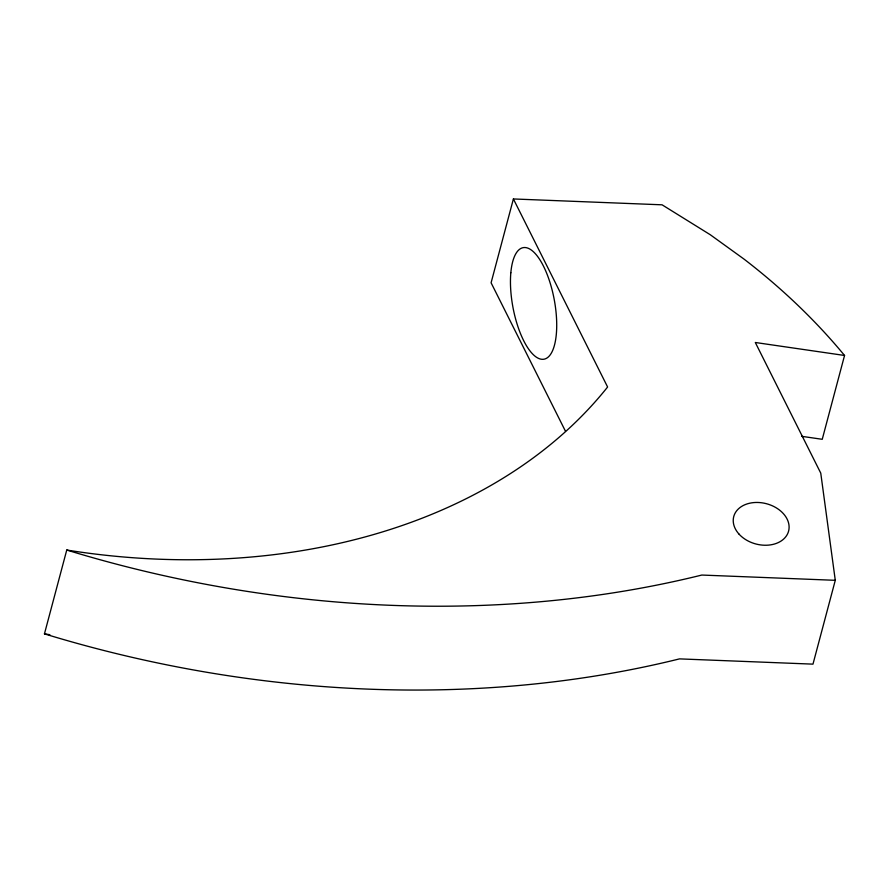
<?xml version="1.0" encoding="UTF-8"?>
<svg xmlns="http://www.w3.org/2000/svg" width="889" height="889" viewBox="0 0 889 889"><rect width="100%" height="100%" fill="white"/><g stroke="black" fill="none" stroke-linecap="round" stroke-linejoin="round"><path stroke-width="1.33" d="M49.873 634.702A590.618 433.354 14.9 0 1 44.45 633.857L66.753 550.035A590.618 433.354 14.9 0 0 607.609 387.004L513.398 198.958L662.083 204.814L710.278 234.74L743.937 259.043A598.708 439.288 14.9 0 1 844.55 355.467L822.247 439.299L801.656 436.321M513.398 198.958L491.095 282.791L565.471 431.243M844.55 355.467L755.306 342.487L820.758 473.126L835.282 580.317L812.979 664.139L679.518 658.882A954.775 700.543 14.9 0 1 44.45 633.857M835.282 580.317L701.821 575.05A954.775 700.543 14.9 0 1 66.753 550.035M738.848 533.922A28.37 20.814 14.9 0 0 786.876 535.167A28.37 20.814 14.9 0 0 757.784 502.463A28.37 20.814 14.9 0 0 738.848 533.922M510.831 272.779A56.74 21.003 79.4 0 0 541.334 359.234A56.74 21.003 79.4 0 0 548.557 278.213A56.74 21.003 79.4 0 0 510.831 272.779"/></g></svg>
